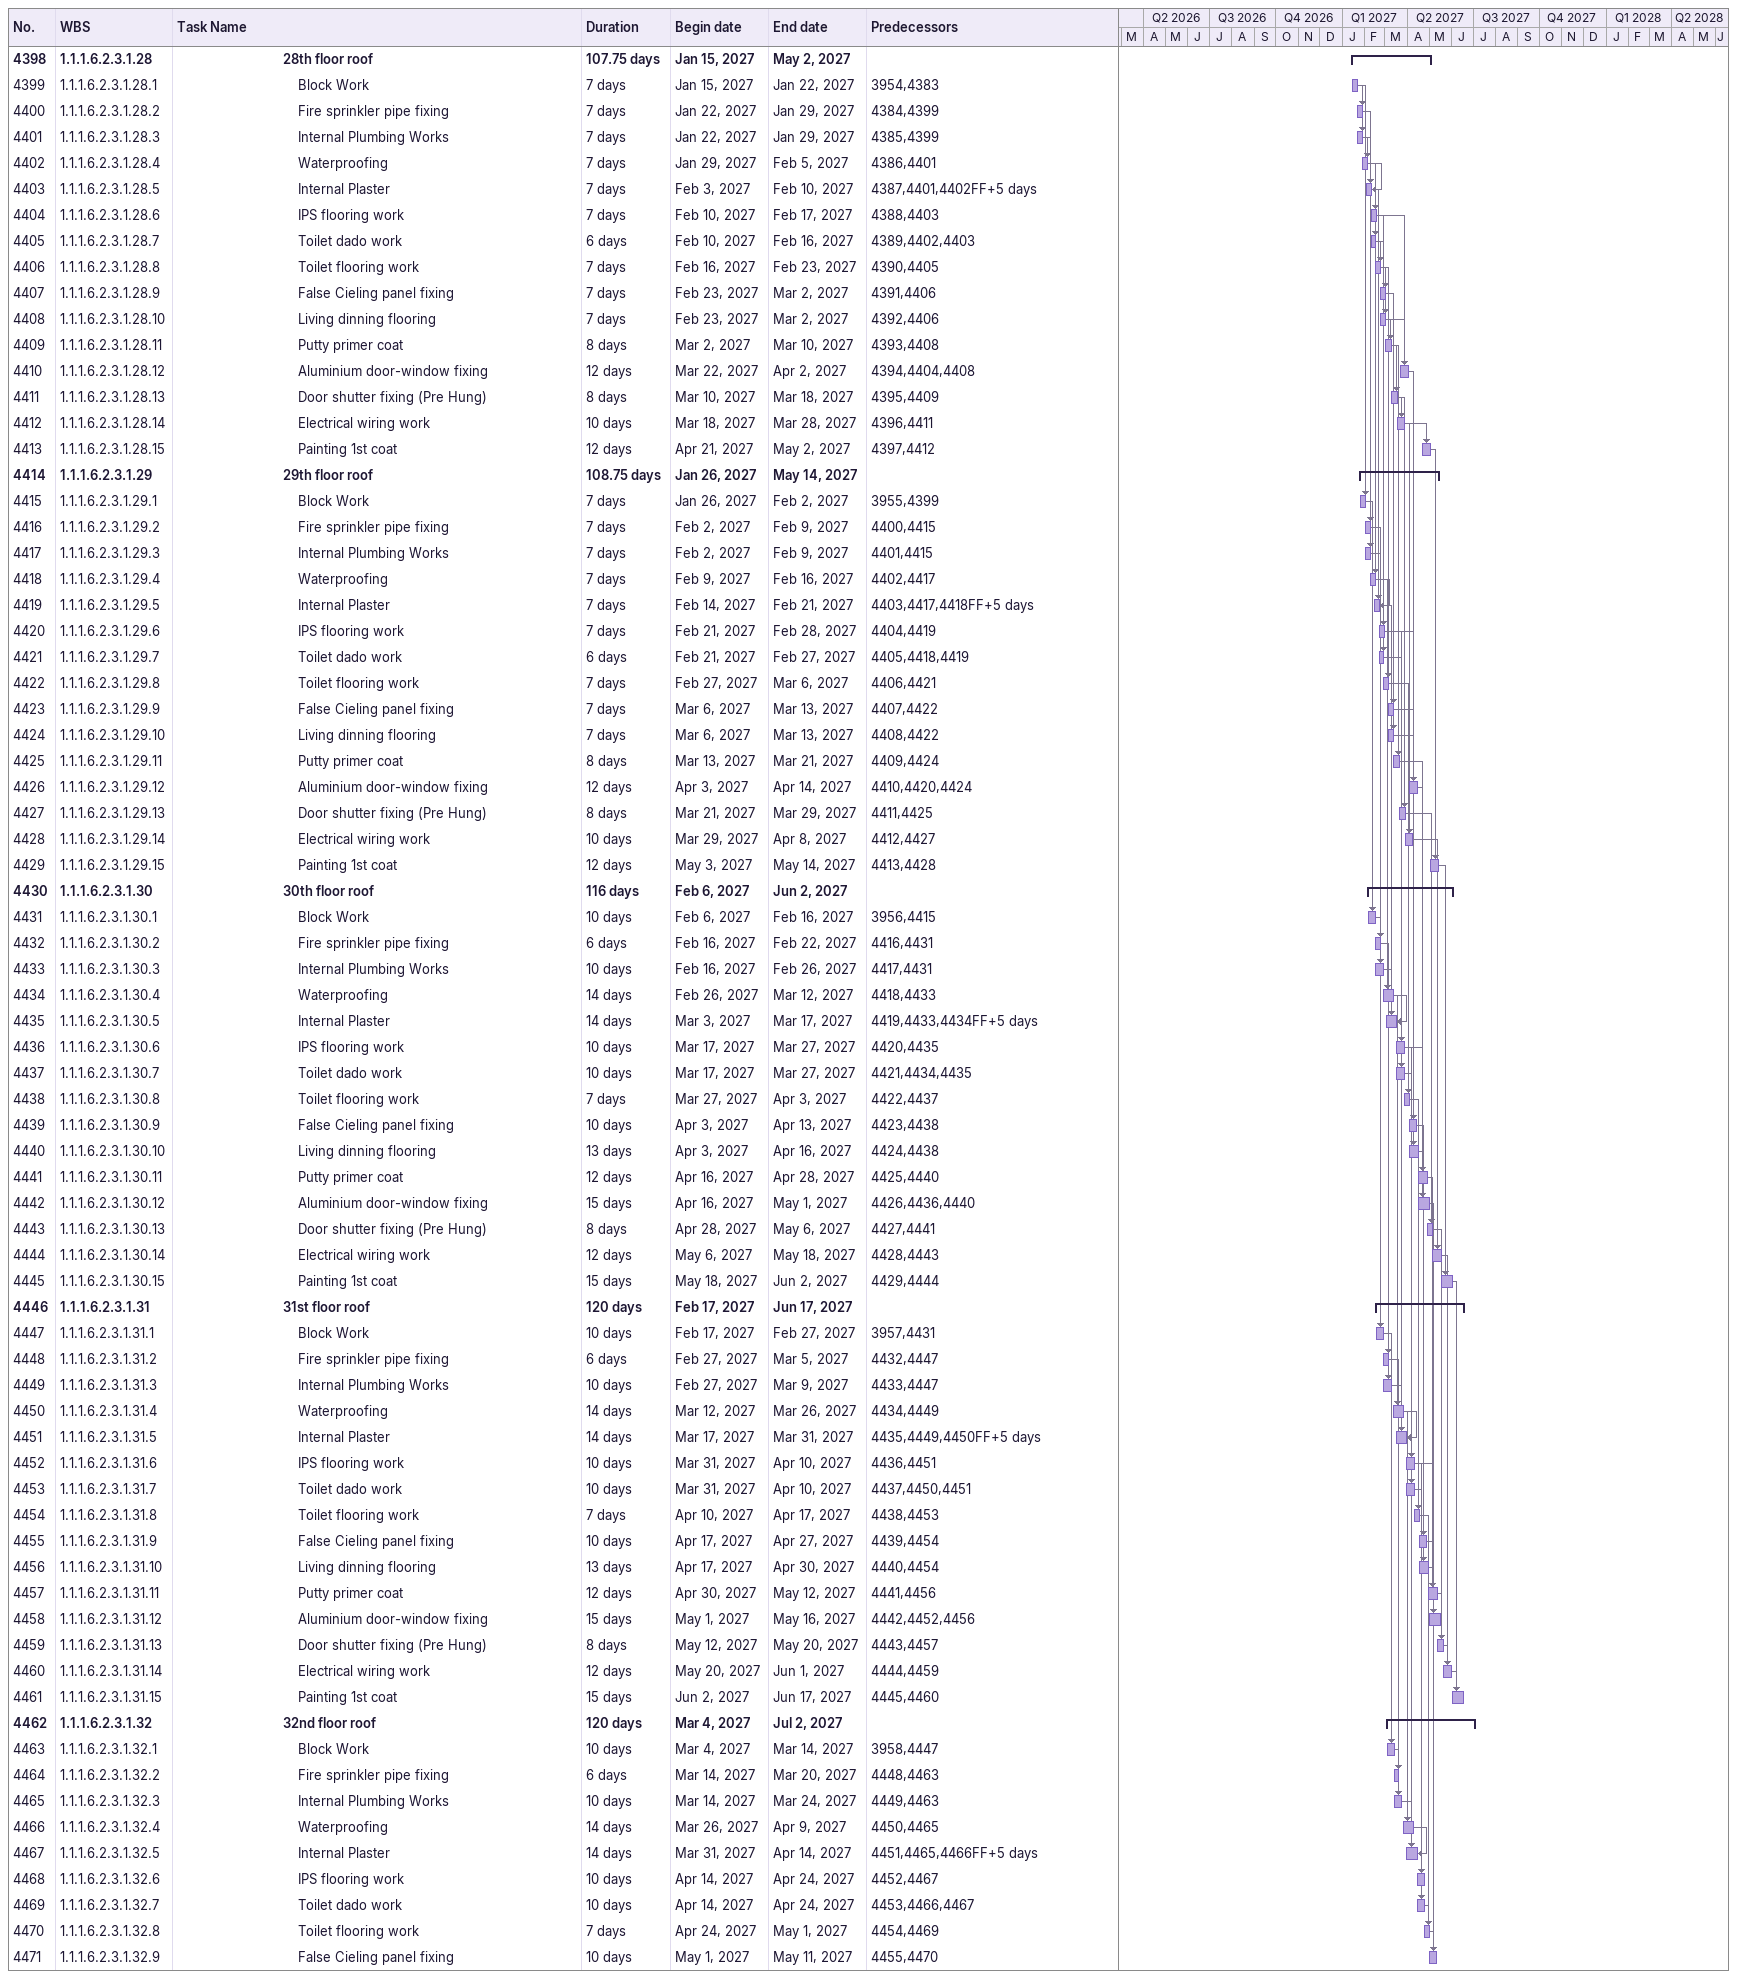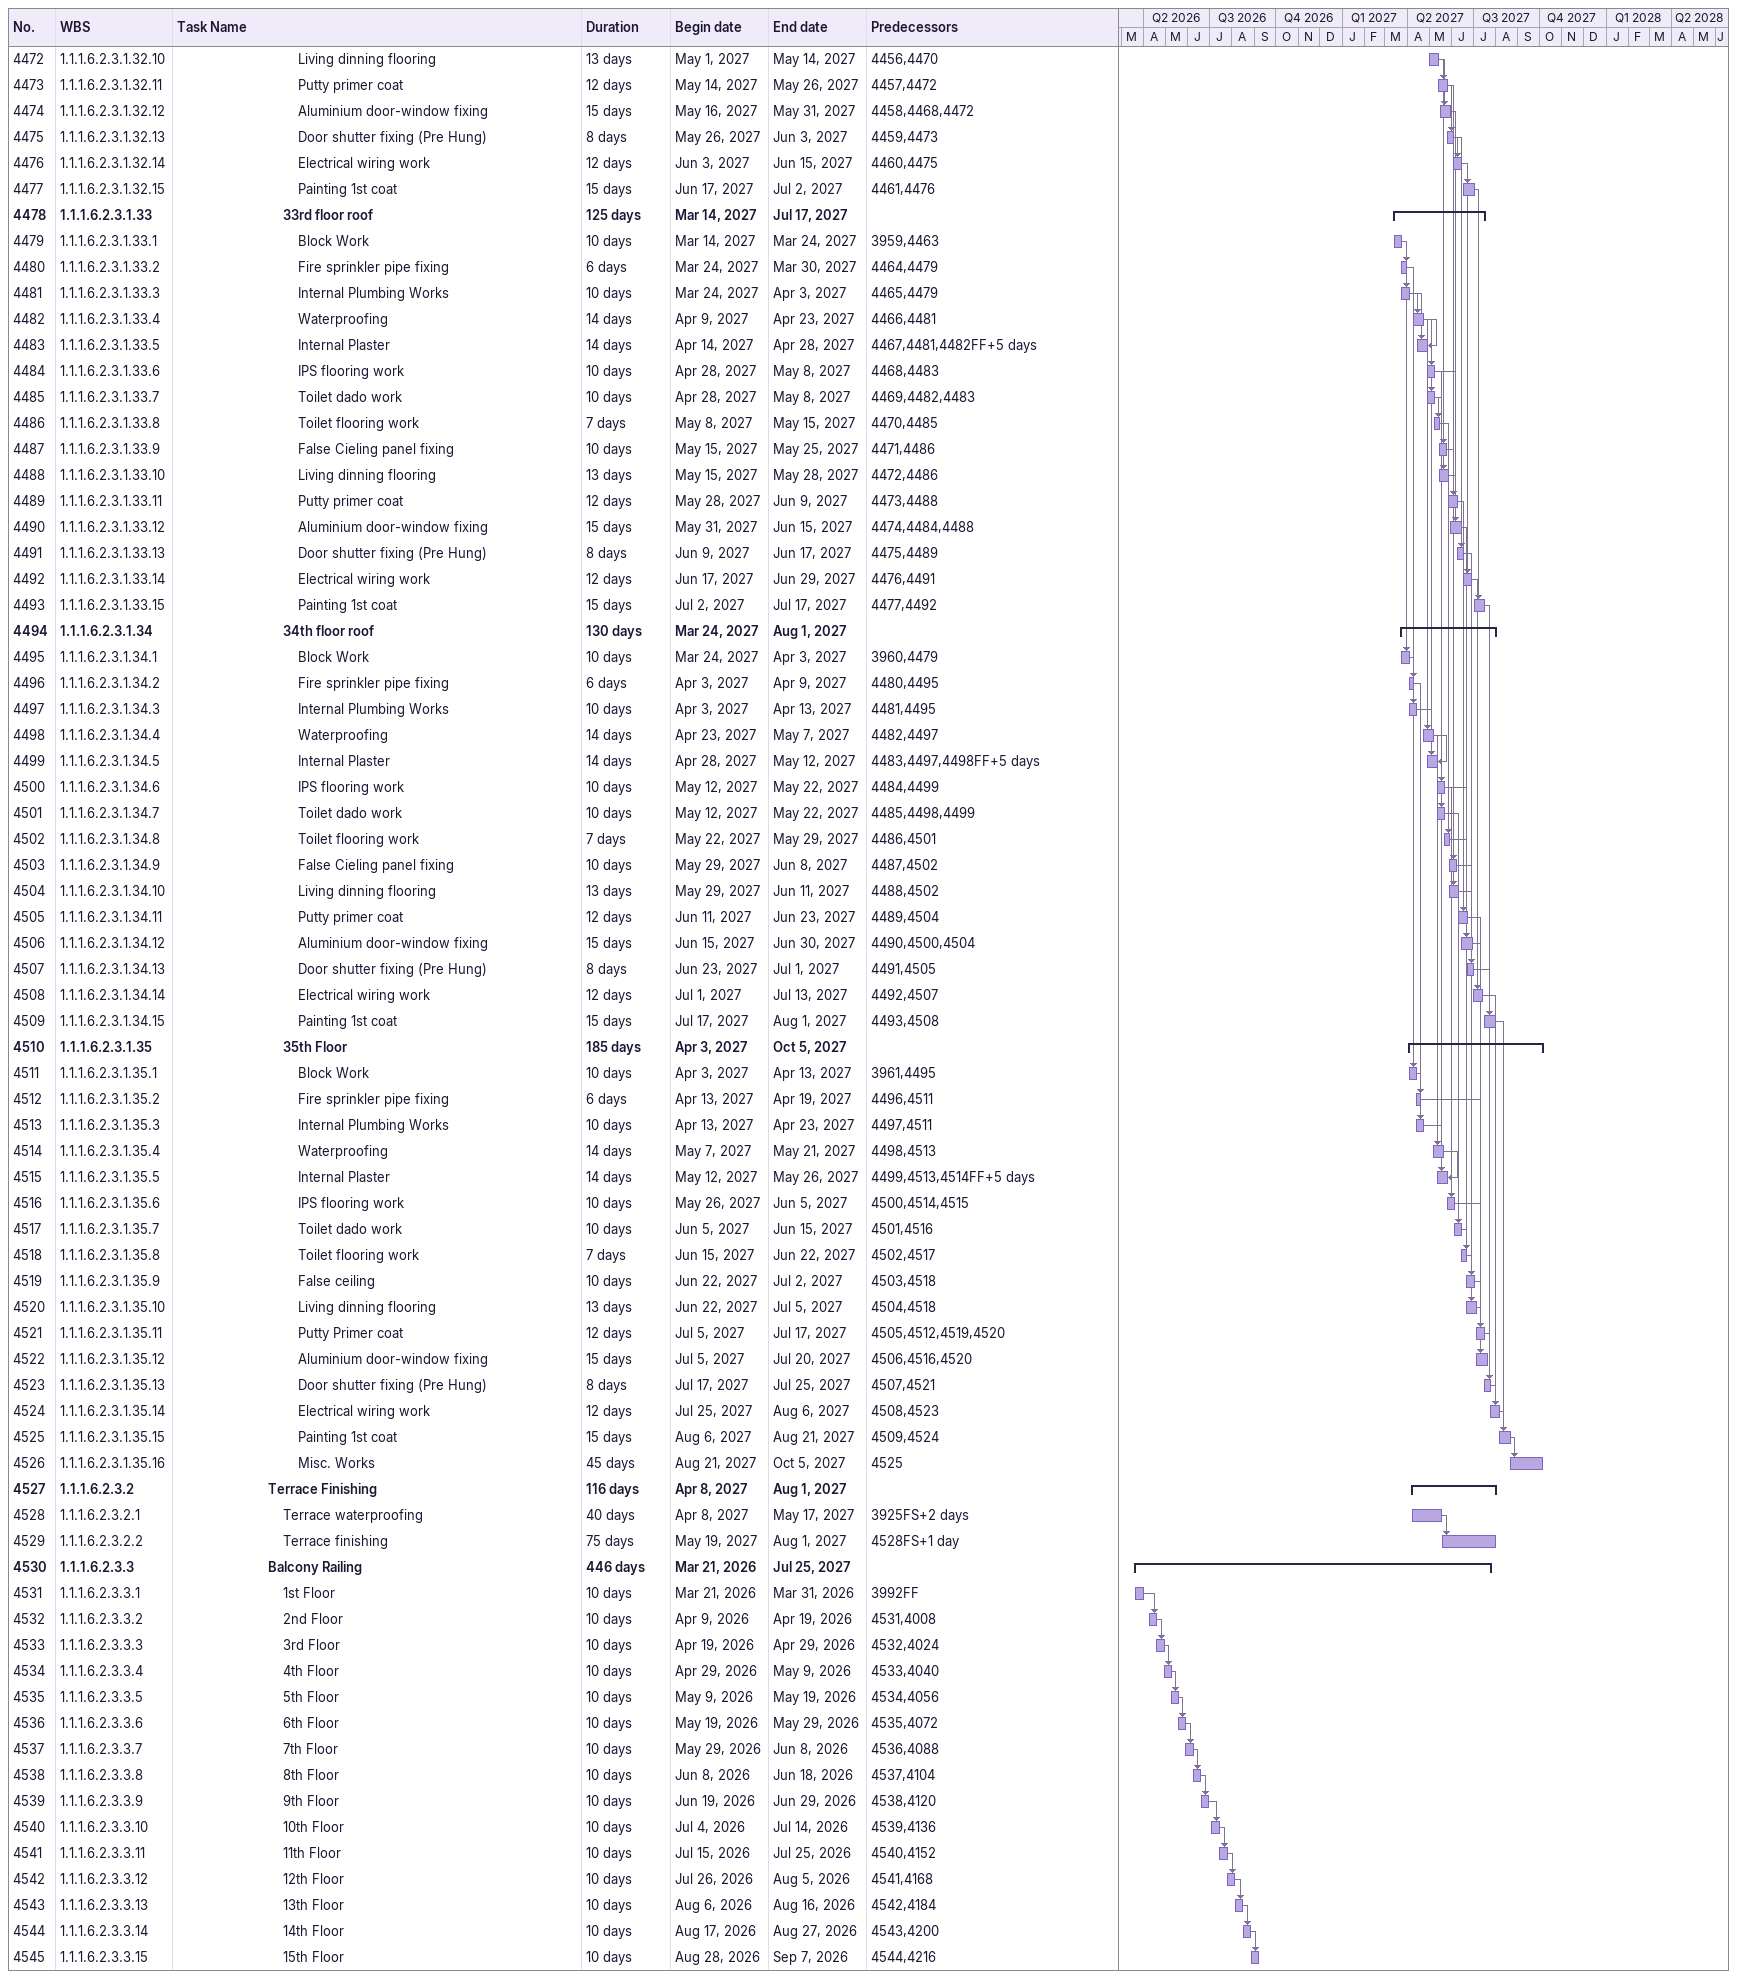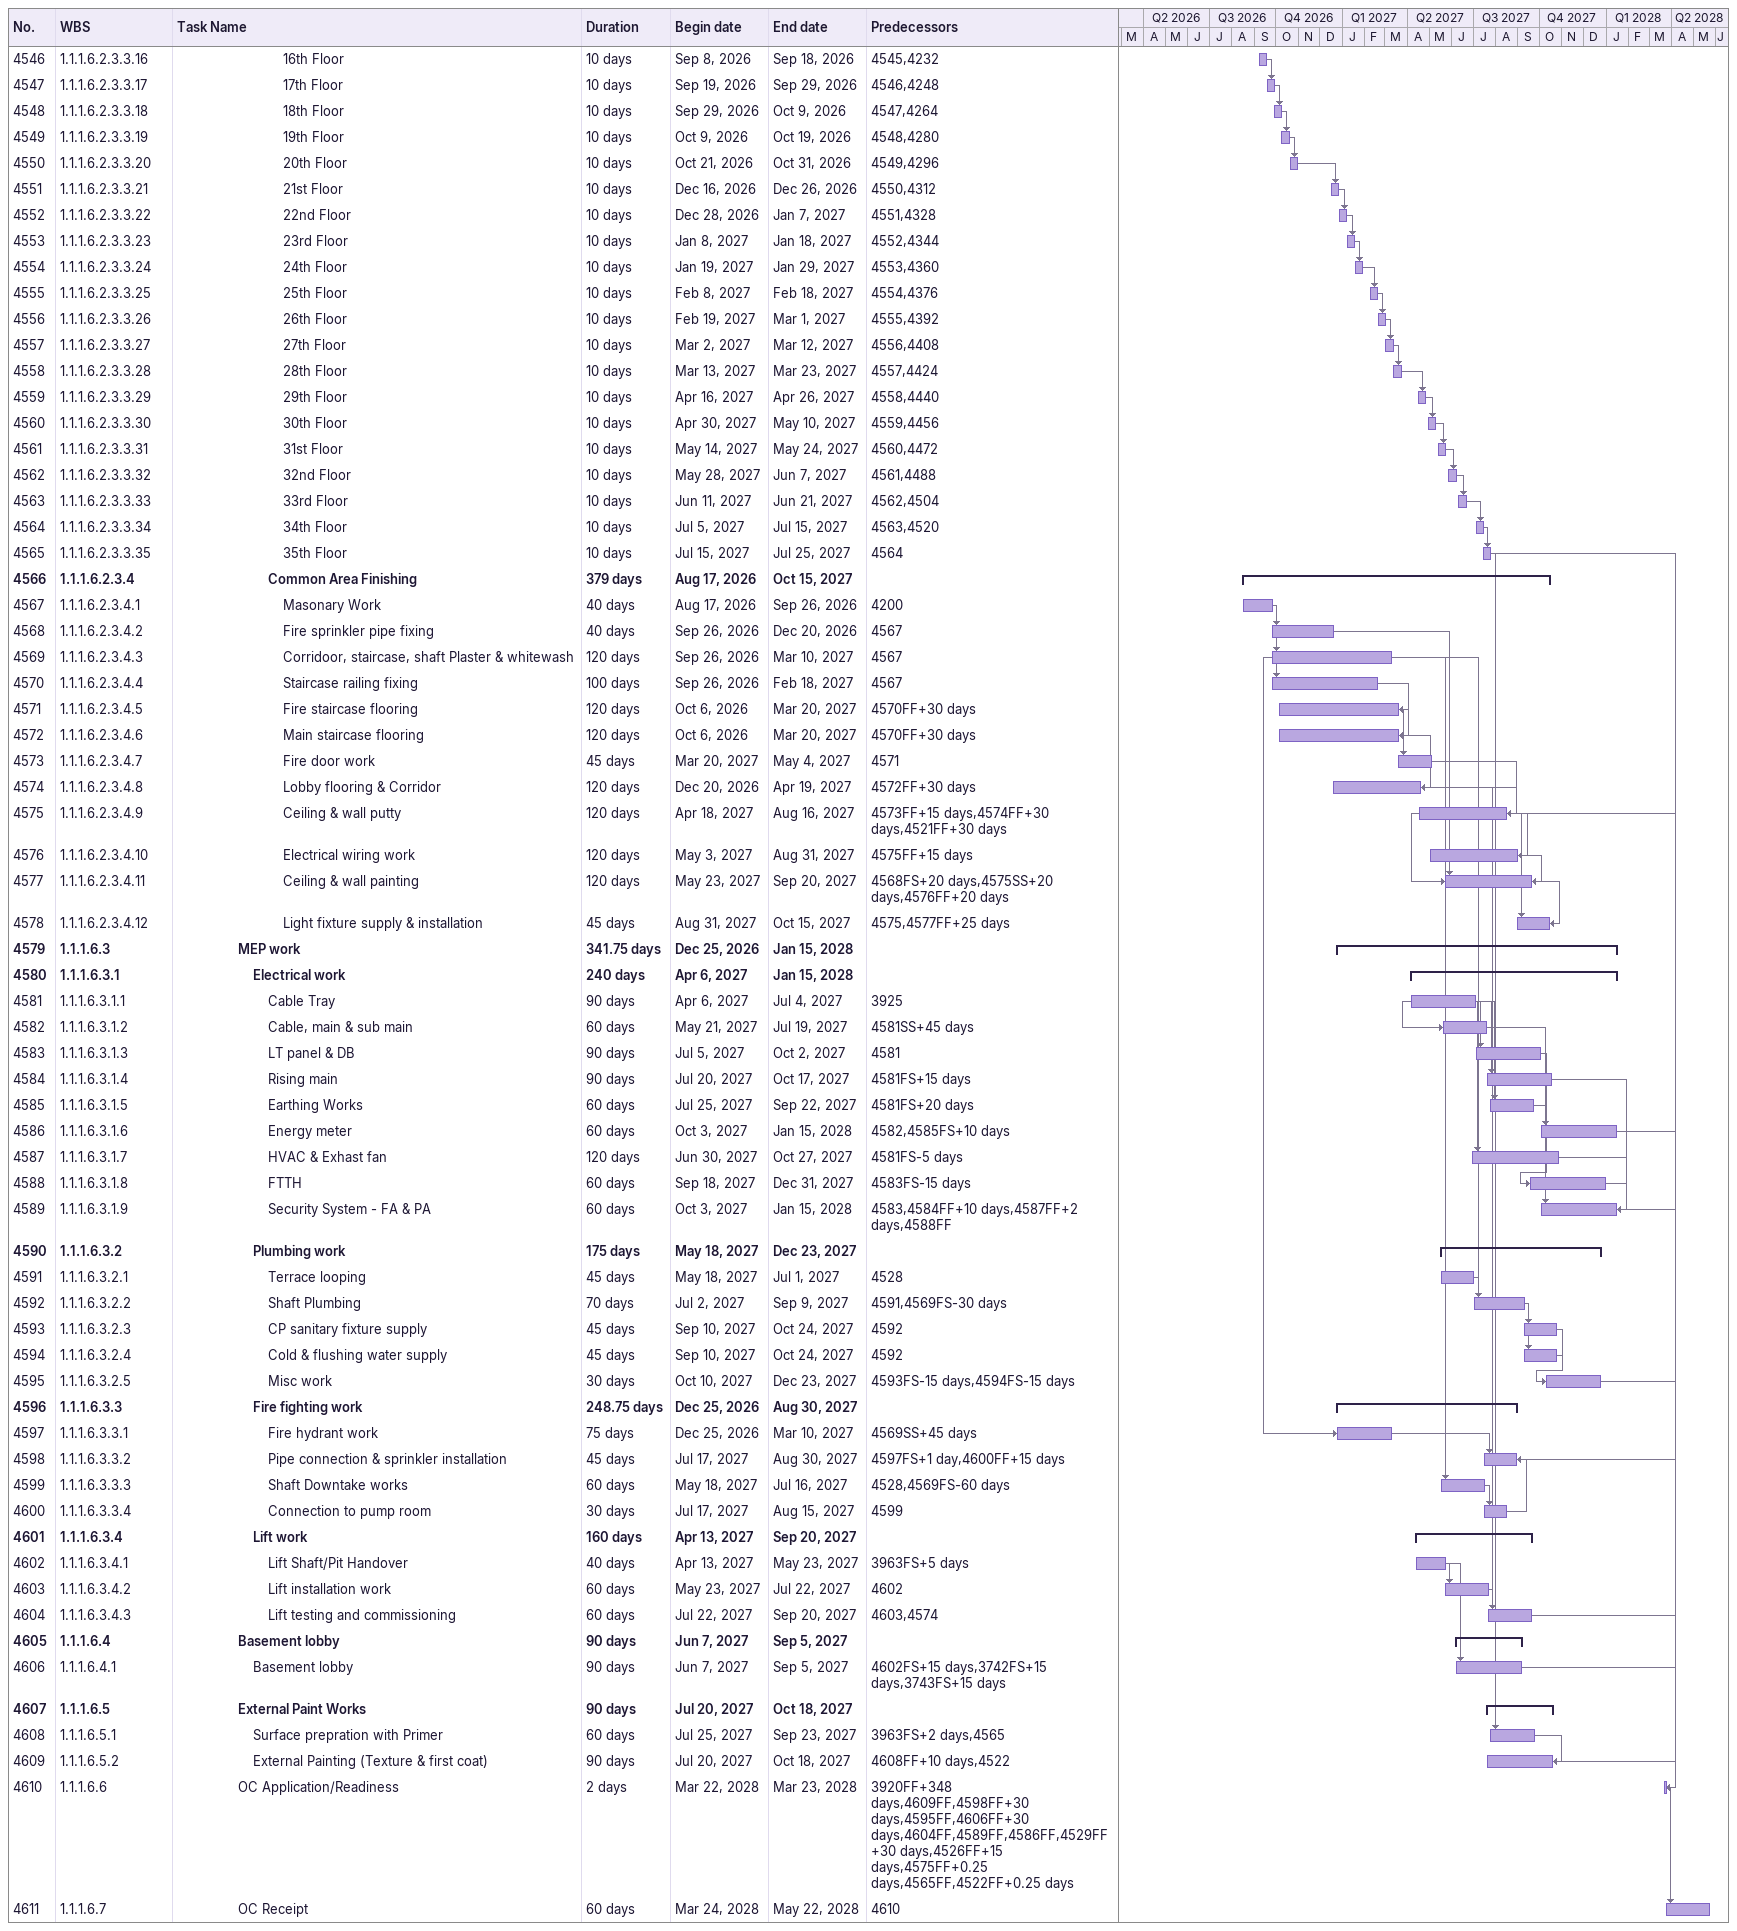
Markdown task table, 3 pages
| ID | WBS | Task | Duration | Start | Finish | Predecessors |
|---|---|---|---|---|---|---|
| 4398 | 1.1.1.6.2.3.1.28 | **28th floor roof** | 107.75d | 2027-01-15 | 2027-05-02 |  |
| 4399 | 1.1.1.6.2.3.1.28.1 | Block Work | 7d | 2027-01-15 | 2027-01-22 | 3954, 4383 |
| 4400 | 1.1.1.6.2.3.1.28.2 | Fire sprinkler pipe fixing | 7d | 2027-01-22 | 2027-01-29 | 4384, 4399 |
| 4401 | 1.1.1.6.2.3.1.28.3 | Internal Plumbing Works | 7d | 2027-01-22 | 2027-01-29 | 4385, 4399 |
| 4402 | 1.1.1.6.2.3.1.28.4 | Waterproofing | 7d | 2027-01-29 | 2027-02-05 | 4386, 4401 |
| 4403 | 1.1.1.6.2.3.1.28.5 | Internal Plaster | 7d | 2027-02-03 | 2027-02-10 | 4387, 4401, 4402FF+5d |
| 4404 | 1.1.1.6.2.3.1.28.6 | IPS flooring work | 7d | 2027-02-10 | 2027-02-17 | 4388, 4403 |
| 4405 | 1.1.1.6.2.3.1.28.7 | Toilet dado work | 6d | 2027-02-10 | 2027-02-16 | 4389, 4402, 4403 |
| 4406 | 1.1.1.6.2.3.1.28.8 | Toilet flooring work | 7d | 2027-02-16 | 2027-02-23 | 4390, 4405 |
| 4407 | 1.1.1.6.2.3.1.28.9 | False Cieling panel fixing | 7d | 2027-02-23 | 2027-03-02 | 4391, 4406 |
| 4408 | 1.1.1.6.2.3.1.28.10 | Living dinning flooring | 7d | 2027-02-23 | 2027-03-02 | 4392, 4406 |
| 4409 | 1.1.1.6.2.3.1.28.11 | Putty primer coat | 8d | 2027-03-02 | 2027-03-10 | 4393, 4408 |
| 4410 | 1.1.1.6.2.3.1.28.12 | Aluminium door-window fixing | 12d | 2027-03-22 | 2027-04-02 | 4394, 4404, 4408 |
| 4411 | 1.1.1.6.2.3.1.28.13 | Door shutter fixing (Pre Hung) | 8d | 2027-03-10 | 2027-03-18 | 4395, 4409 |
| 4412 | 1.1.1.6.2.3.1.28.14 | Electrical wiring work | 10d | 2027-03-18 | 2027-03-28 | 4396, 4411 |
| 4413 | 1.1.1.6.2.3.1.28.15 | Painting 1st coat | 12d | 2027-04-21 | 2027-05-02 | 4397, 4412 |
| 4414 | 1.1.1.6.2.3.1.29 | **29th floor roof** | 108.75d | 2027-01-26 | 2027-05-14 |  |
| 4415 | 1.1.1.6.2.3.1.29.1 | Block Work | 7d | 2027-01-26 | 2027-02-02 | 3955, 4399 |
| 4416 | 1.1.1.6.2.3.1.29.2 | Fire sprinkler pipe fixing | 7d | 2027-02-02 | 2027-02-09 | 4400, 4415 |
| 4417 | 1.1.1.6.2.3.1.29.3 | Internal Plumbing Works | 7d | 2027-02-02 | 2027-02-09 | 4401, 4415 |
| 4418 | 1.1.1.6.2.3.1.29.4 | Waterproofing | 7d | 2027-02-09 | 2027-02-16 | 4402, 4417 |
| 4419 | 1.1.1.6.2.3.1.29.5 | Internal Plaster | 7d | 2027-02-14 | 2027-02-21 | 4403, 4417, 4418FF+5d |
| 4420 | 1.1.1.6.2.3.1.29.6 | IPS flooring work | 7d | 2027-02-21 | 2027-02-28 | 4404, 4419 |
| 4421 | 1.1.1.6.2.3.1.29.7 | Toilet dado work | 6d | 2027-02-21 | 2027-02-27 | 4405, 4418, 4419 |
| 4422 | 1.1.1.6.2.3.1.29.8 | Toilet flooring work | 7d | 2027-02-27 | 2027-03-06 | 4406, 4421 |
| 4423 | 1.1.1.6.2.3.1.29.9 | False Cieling panel fixing | 7d | 2027-03-06 | 2027-03-13 | 4407, 4422 |
| 4424 | 1.1.1.6.2.3.1.29.10 | Living dinning flooring | 7d | 2027-03-06 | 2027-03-13 | 4408, 4422 |
| 4425 | 1.1.1.6.2.3.1.29.11 | Putty primer coat | 8d | 2027-03-13 | 2027-03-21 | 4409, 4424 |
| 4426 | 1.1.1.6.2.3.1.29.12 | Aluminium door-window fixing | 12d | 2027-04-03 | 2027-04-14 | 4410, 4420, 4424 |
| 4427 | 1.1.1.6.2.3.1.29.13 | Door shutter fixing (Pre Hung) | 8d | 2027-03-21 | 2027-03-29 | 4411, 4425 |
| 4428 | 1.1.1.6.2.3.1.29.14 | Electrical wiring work | 10d | 2027-03-29 | 2027-04-08 | 4412, 4427 |
| 4429 | 1.1.1.6.2.3.1.29.15 | Painting 1st coat | 12d | 2027-05-03 | 2027-05-14 | 4413, 4428 |
| 4430 | 1.1.1.6.2.3.1.30 | **30th floor roof** | 116d | 2027-02-06 | 2027-06-02 |  |
| 4431 | 1.1.1.6.2.3.1.30.1 | Block Work | 10d | 2027-02-06 | 2027-02-16 | 3956, 4415 |
| 4432 | 1.1.1.6.2.3.1.30.2 | Fire sprinkler pipe fixing | 6d | 2027-02-16 | 2027-02-22 | 4416, 4431 |
| 4433 | 1.1.1.6.2.3.1.30.3 | Internal Plumbing Works | 10d | 2027-02-16 | 2027-02-26 | 4417, 4431 |
| 4434 | 1.1.1.6.2.3.1.30.4 | Waterproofing | 14d | 2027-02-26 | 2027-03-12 | 4418, 4433 |
| 4435 | 1.1.1.6.2.3.1.30.5 | Internal Plaster | 14d | 2027-03-03 | 2027-03-17 | 4419, 4433, 4434FF+5d |
| 4436 | 1.1.1.6.2.3.1.30.6 | IPS flooring work | 10d | 2027-03-17 | 2027-03-27 | 4420, 4435 |
| 4437 | 1.1.1.6.2.3.1.30.7 | Toilet dado work | 10d | 2027-03-17 | 2027-03-27 | 4421, 4434, 4435 |
| 4438 | 1.1.1.6.2.3.1.30.8 | Toilet flooring work | 7d | 2027-03-27 | 2027-04-03 | 4422, 4437 |
| 4439 | 1.1.1.6.2.3.1.30.9 | False Cieling panel fixing | 10d | 2027-04-03 | 2027-04-13 | 4423, 4438 |
| 4440 | 1.1.1.6.2.3.1.30.10 | Living dinning flooring | 13d | 2027-04-03 | 2027-04-16 | 4424, 4438 |
| 4441 | 1.1.1.6.2.3.1.30.11 | Putty primer coat | 12d | 2027-04-16 | 2027-04-28 | 4425, 4440 |
| 4442 | 1.1.1.6.2.3.1.30.12 | Aluminium door-window fixing | 15d | 2027-04-16 | 2027-05-01 | 4426, 4436, 4440 |
| 4443 | 1.1.1.6.2.3.1.30.13 | Door shutter fixing (Pre Hung) | 8d | 2027-04-28 | 2027-05-06 | 4427, 4441 |
| 4444 | 1.1.1.6.2.3.1.30.14 | Electrical wiring work | 12d | 2027-05-06 | 2027-05-18 | 4428, 4443 |
| 4445 | 1.1.1.6.2.3.1.30.15 | Painting 1st coat | 15d | 2027-05-18 | 2027-06-02 | 4429, 4444 |
| 4446 | 1.1.1.6.2.3.1.31 | **31st floor roof** | 120d | 2027-02-17 | 2027-06-17 |  |
| 4447 | 1.1.1.6.2.3.1.31.1 | Block Work | 10d | 2027-02-17 | 2027-02-27 | 3957, 4431 |
| 4448 | 1.1.1.6.2.3.1.31.2 | Fire sprinkler pipe fixing | 6d | 2027-02-27 | 2027-03-05 | 4432, 4447 |
| 4449 | 1.1.1.6.2.3.1.31.3 | Internal Plumbing Works | 10d | 2027-02-27 | 2027-03-09 | 4433, 4447 |
| 4450 | 1.1.1.6.2.3.1.31.4 | Waterproofing | 14d | 2027-03-12 | 2027-03-26 | 4434, 4449 |
| 4451 | 1.1.1.6.2.3.1.31.5 | Internal Plaster | 14d | 2027-03-17 | 2027-03-31 | 4435, 4449, 4450FF+5d |
| 4452 | 1.1.1.6.2.3.1.31.6 | IPS flooring work | 10d | 2027-03-31 | 2027-04-10 | 4436, 4451 |
| 4453 | 1.1.1.6.2.3.1.31.7 | Toilet dado work | 10d | 2027-03-31 | 2027-04-10 | 4437, 4450, 4451 |
| 4454 | 1.1.1.6.2.3.1.31.8 | Toilet flooring work | 7d | 2027-04-10 | 2027-04-17 | 4438, 4453 |
| 4455 | 1.1.1.6.2.3.1.31.9 | False Cieling panel fixing | 10d | 2027-04-17 | 2027-04-27 | 4439, 4454 |
| 4456 | 1.1.1.6.2.3.1.31.10 | Living dinning flooring | 13d | 2027-04-17 | 2027-04-30 | 4440, 4454 |
| 4457 | 1.1.1.6.2.3.1.31.11 | Putty primer coat | 12d | 2027-04-30 | 2027-05-12 | 4441, 4456 |
| 4458 | 1.1.1.6.2.3.1.31.12 | Aluminium door-window fixing | 15d | 2027-05-01 | 2027-05-16 | 4442, 4452, 4456 |
| 4459 | 1.1.1.6.2.3.1.31.13 | Door shutter fixing (Pre Hung) | 8d | 2027-05-12 | 2027-05-20 | 4443, 4457 |
| 4460 | 1.1.1.6.2.3.1.31.14 | Electrical wiring work | 12d | 2027-05-20 | 2027-06-01 | 4444, 4459 |
| 4461 | 1.1.1.6.2.3.1.31.15 | Painting 1st coat | 15d | 2027-06-02 | 2027-06-17 | 4445, 4460 |
| 4462 | 1.1.1.6.2.3.1.32 | **32nd floor roof** | 120d | 2027-03-04 | 2027-07-02 |  |
| 4463 | 1.1.1.6.2.3.1.32.1 | Block Work | 10d | 2027-03-04 | 2027-03-14 | 3958, 4447 |
| 4464 | 1.1.1.6.2.3.1.32.2 | Fire sprinkler pipe fixing | 6d | 2027-03-14 | 2027-03-20 | 4448, 4463 |
| 4465 | 1.1.1.6.2.3.1.32.3 | Internal Plumbing Works | 10d | 2027-03-14 | 2027-03-24 | 4449, 4463 |
| 4466 | 1.1.1.6.2.3.1.32.4 | Waterproofing | 14d | 2027-03-26 | 2027-04-09 | 4450, 4465 |
| 4467 | 1.1.1.6.2.3.1.32.5 | Internal Plaster | 14d | 2027-03-31 | 2027-04-14 | 4451, 4465, 4466FF+5d |
| 4468 | 1.1.1.6.2.3.1.32.6 | IPS flooring work | 10d | 2027-04-14 | 2027-04-24 | 4452, 4467 |
| 4469 | 1.1.1.6.2.3.1.32.7 | Toilet dado work | 10d | 2027-04-14 | 2027-04-24 | 4453, 4466, 4467 |
| 4470 | 1.1.1.6.2.3.1.32.8 | Toilet flooring work | 7d | 2027-04-24 | 2027-05-01 | 4454, 4469 |
| 4471 | 1.1.1.6.2.3.1.32.9 | False Cieling panel fixing | 10d | 2027-05-01 | 2027-05-11 | 4455, 4470 |
| 4472 | 1.1.1.6.2.3.1.32.10 | Living dinning flooring | 13d | 2027-05-01 | 2027-05-14 | 4456, 4470 |
| 4473 | 1.1.1.6.2.3.1.32.11 | Putty primer coat | 12d | 2027-05-14 | 2027-05-26 | 4457, 4472 |
| 4474 | 1.1.1.6.2.3.1.32.12 | Aluminium door-window fixing | 15d | 2027-05-16 | 2027-05-31 | 4458, 4468, 4472 |
| 4475 | 1.1.1.6.2.3.1.32.13 | Door shutter fixing (Pre Hung) | 8d | 2027-05-26 | 2027-06-03 | 4459, 4473 |
| 4476 | 1.1.1.6.2.3.1.32.14 | Electrical wiring work | 12d | 2027-06-03 | 2027-06-15 | 4460, 4475 |
| 4477 | 1.1.1.6.2.3.1.32.15 | Painting 1st coat | 15d | 2027-06-17 | 2027-07-02 | 4461, 4476 |
| 4478 | 1.1.1.6.2.3.1.33 | **33rd floor roof** | 125d | 2027-03-14 | 2027-07-17 |  |
| 4479 | 1.1.1.6.2.3.1.33.1 | Block Work | 10d | 2027-03-14 | 2027-03-24 | 3959, 4463 |
| 4480 | 1.1.1.6.2.3.1.33.2 | Fire sprinkler pipe fixing | 6d | 2027-03-24 | 2027-03-30 | 4464, 4479 |
| 4481 | 1.1.1.6.2.3.1.33.3 | Internal Plumbing Works | 10d | 2027-03-24 | 2027-04-03 | 4465, 4479 |
| 4482 | 1.1.1.6.2.3.1.33.4 | Waterproofing | 14d | 2027-04-09 | 2027-04-23 | 4466, 4481 |
| 4483 | 1.1.1.6.2.3.1.33.5 | Internal Plaster | 14d | 2027-04-14 | 2027-04-28 | 4467, 4481, 4482FF+5d |
| 4484 | 1.1.1.6.2.3.1.33.6 | IPS flooring work | 10d | 2027-04-28 | 2027-05-08 | 4468, 4483 |
| 4485 | 1.1.1.6.2.3.1.33.7 | Toilet dado work | 10d | 2027-04-28 | 2027-05-08 | 4469, 4482, 4483 |
| 4486 | 1.1.1.6.2.3.1.33.8 | Toilet flooring work | 7d | 2027-05-08 | 2027-05-15 | 4470, 4485 |
| 4487 | 1.1.1.6.2.3.1.33.9 | False Cieling panel fixing | 10d | 2027-05-15 | 2027-05-25 | 4471, 4486 |
| 4488 | 1.1.1.6.2.3.1.33.10 | Living dinning flooring | 13d | 2027-05-15 | 2027-05-28 | 4472, 4486 |
| 4489 | 1.1.1.6.2.3.1.33.11 | Putty primer coat | 12d | 2027-05-28 | 2027-06-09 | 4473, 4488 |
| 4490 | 1.1.1.6.2.3.1.33.12 | Aluminium door-window fixing | 15d | 2027-05-31 | 2027-06-15 | 4474, 4484, 4488 |
| 4491 | 1.1.1.6.2.3.1.33.13 | Door shutter fixing (Pre Hung) | 8d | 2027-06-09 | 2027-06-17 | 4475, 4489 |
| 4492 | 1.1.1.6.2.3.1.33.14 | Electrical wiring work | 12d | 2027-06-17 | 2027-06-29 | 4476, 4491 |
| 4493 | 1.1.1.6.2.3.1.33.15 | Painting 1st coat | 15d | 2027-07-02 | 2027-07-17 | 4477, 4492 |
| 4494 | 1.1.1.6.2.3.1.34 | **34th floor roof** | 130d | 2027-03-24 | 2027-08-01 |  |
| 4495 | 1.1.1.6.2.3.1.34.1 | Block Work | 10d | 2027-03-24 | 2027-04-03 | 3960, 4479 |
| 4496 | 1.1.1.6.2.3.1.34.2 | Fire sprinkler pipe fixing | 6d | 2027-04-03 | 2027-04-09 | 4480, 4495 |
| 4497 | 1.1.1.6.2.3.1.34.3 | Internal Plumbing Works | 10d | 2027-04-03 | 2027-04-13 | 4481, 4495 |
| 4498 | 1.1.1.6.2.3.1.34.4 | Waterproofing | 14d | 2027-04-23 | 2027-05-07 | 4482, 4497 |
| 4499 | 1.1.1.6.2.3.1.34.5 | Internal Plaster | 14d | 2027-04-28 | 2027-05-12 | 4483, 4497, 4498FF+5d |
| 4500 | 1.1.1.6.2.3.1.34.6 | IPS flooring work | 10d | 2027-05-12 | 2027-05-22 | 4484, 4499 |
| 4501 | 1.1.1.6.2.3.1.34.7 | Toilet dado work | 10d | 2027-05-12 | 2027-05-22 | 4485, 4498, 4499 |
| 4502 | 1.1.1.6.2.3.1.34.8 | Toilet flooring work | 7d | 2027-05-22 | 2027-05-29 | 4486, 4501 |
| 4503 | 1.1.1.6.2.3.1.34.9 | False Cieling panel fixing | 10d | 2027-05-29 | 2027-06-08 | 4487, 4502 |
| 4504 | 1.1.1.6.2.3.1.34.10 | Living dinning flooring | 13d | 2027-05-29 | 2027-06-11 | 4488, 4502 |
| 4505 | 1.1.1.6.2.3.1.34.11 | Putty primer coat | 12d | 2027-06-11 | 2027-06-23 | 4489, 4504 |
| 4506 | 1.1.1.6.2.3.1.34.12 | Aluminium door-window fixing | 15d | 2027-06-15 | 2027-06-30 | 4490, 4500, 4504 |
| 4507 | 1.1.1.6.2.3.1.34.13 | Door shutter fixing (Pre Hung) | 8d | 2027-06-23 | 2027-07-01 | 4491, 4505 |
| 4508 | 1.1.1.6.2.3.1.34.14 | Electrical wiring work | 12d | 2027-07-01 | 2027-07-13 | 4492, 4507 |
| 4509 | 1.1.1.6.2.3.1.34.15 | Painting 1st coat | 15d | 2027-07-17 | 2027-08-01 | 4493, 4508 |
| 4510 | 1.1.1.6.2.3.1.35 | **35th Floor** | 185d | 2027-04-03 | 2027-10-05 |  |
| 4511 | 1.1.1.6.2.3.1.35.1 | Block Work | 10d | 2027-04-03 | 2027-04-13 | 3961, 4495 |
| 4512 | 1.1.1.6.2.3.1.35.2 | Fire sprinkler pipe fixing | 6d | 2027-04-13 | 2027-04-19 | 4496, 4511 |
| 4513 | 1.1.1.6.2.3.1.35.3 | Internal Plumbing Works | 10d | 2027-04-13 | 2027-04-23 | 4497, 4511 |
| 4514 | 1.1.1.6.2.3.1.35.4 | Waterproofing | 14d | 2027-05-07 | 2027-05-21 | 4498, 4513 |
| 4515 | 1.1.1.6.2.3.1.35.5 | Internal Plaster | 14d | 2027-05-12 | 2027-05-26 | 4499, 4513, 4514FF+5d |
| 4516 | 1.1.1.6.2.3.1.35.6 | IPS flooring work | 10d | 2027-05-26 | 2027-06-05 | 4500, 4514, 4515 |
| 4517 | 1.1.1.6.2.3.1.35.7 | Toilet dado work | 10d | 2027-06-05 | 2027-06-15 | 4501, 4516 |
| 4518 | 1.1.1.6.2.3.1.35.8 | Toilet flooring work | 7d | 2027-06-15 | 2027-06-22 | 4502, 4517 |
| 4519 | 1.1.1.6.2.3.1.35.9 | False ceiling | 10d | 2027-06-22 | 2027-07-02 | 4503, 4518 |
| 4520 | 1.1.1.6.2.3.1.35.10 | Living dinning flooring | 13d | 2027-06-22 | 2027-07-05 | 4504, 4518 |
| 4521 | 1.1.1.6.2.3.1.35.11 | Putty Primer coat | 12d | 2027-07-05 | 2027-07-17 | 4505, 4512, 4519, 4520 |
| 4522 | 1.1.1.6.2.3.1.35.12 | Aluminium door-window fixing | 15d | 2027-07-05 | 2027-07-20 | 4506, 4516, 4520 |
| 4523 | 1.1.1.6.2.3.1.35.13 | Door shutter fixing (Pre Hung) | 8d | 2027-07-17 | 2027-07-25 | 4507, 4521 |
| 4524 | 1.1.1.6.2.3.1.35.14 | Electrical wiring work | 12d | 2027-07-25 | 2027-08-06 | 4508, 4523 |
| 4525 | 1.1.1.6.2.3.1.35.15 | Painting 1st coat | 15d | 2027-08-06 | 2027-08-21 | 4509, 4524 |
| 4526 | 1.1.1.6.2.3.1.35.16 | Misc. Works | 45d | 2027-08-21 | 2027-10-05 | 4525 |
| 4527 | 1.1.1.6.2.3.2 | **Terrace Finishing** | 116d | 2027-04-08 | 2027-08-01 |  |
| 4528 | 1.1.1.6.2.3.2.1 | Terrace waterproofing | 40d | 2027-04-08 | 2027-05-17 | 3925FS+2d |
| 4529 | 1.1.1.6.2.3.2.2 | Terrace finishing | 75d | 2027-05-19 | 2027-08-01 | 4528FS+1d |
| 4530 | 1.1.1.6.2.3.3 | **Balcony Railing** | 446d | 2026-03-21 | 2027-07-25 |  |
| 4531 | 1.1.1.6.2.3.3.1 | 1st Floor | 10d | 2026-03-21 | 2026-03-31 | 3992FF |
| 4532 | 1.1.1.6.2.3.3.2 | 2nd Floor | 10d | 2026-04-09 | 2026-04-19 | 4531, 4008 |
| 4533 | 1.1.1.6.2.3.3.3 | 3rd Floor | 10d | 2026-04-19 | 2026-04-29 | 4532, 4024 |
| 4534 | 1.1.1.6.2.3.3.4 | 4th Floor | 10d | 2026-04-29 | 2026-05-09 | 4533, 4040 |
| 4535 | 1.1.1.6.2.3.3.5 | 5th Floor | 10d | 2026-05-09 | 2026-05-19 | 4534, 4056 |
| 4536 | 1.1.1.6.2.3.3.6 | 6th Floor | 10d | 2026-05-19 | 2026-05-29 | 4535, 4072 |
| 4537 | 1.1.1.6.2.3.3.7 | 7th Floor | 10d | 2026-05-29 | 2026-06-08 | 4536, 4088 |
| 4538 | 1.1.1.6.2.3.3.8 | 8th Floor | 10d | 2026-06-08 | 2026-06-18 | 4537, 4104 |
| 4539 | 1.1.1.6.2.3.3.9 | 9th Floor | 10d | 2026-06-19 | 2026-06-29 | 4538, 4120 |
| 4540 | 1.1.1.6.2.3.3.10 | 10th Floor | 10d | 2026-07-04 | 2026-07-14 | 4539, 4136 |
| 4541 | 1.1.1.6.2.3.3.11 | 11th Floor | 10d | 2026-07-15 | 2026-07-25 | 4540, 4152 |
| 4542 | 1.1.1.6.2.3.3.12 | 12th Floor | 10d | 2026-07-26 | 2026-08-05 | 4541, 4168 |
| 4543 | 1.1.1.6.2.3.3.13 | 13th Floor | 10d | 2026-08-06 | 2026-08-16 | 4542, 4184 |
| 4544 | 1.1.1.6.2.3.3.14 | 14th Floor | 10d | 2026-08-17 | 2026-08-27 | 4543, 4200 |
| 4545 | 1.1.1.6.2.3.3.15 | 15th Floor | 10d | 2026-08-28 | 2026-09-07 | 4544, 4216 |
| 4546 | 1.1.1.6.2.3.3.16 | 16th Floor | 10d | 2026-09-08 | 2026-09-18 | 4545, 4232 |
| 4547 | 1.1.1.6.2.3.3.17 | 17th Floor | 10d | 2026-09-19 | 2026-09-29 | 4546, 4248 |
| 4548 | 1.1.1.6.2.3.3.18 | 18th Floor | 10d | 2026-09-29 | 2026-10-09 | 4547, 4264 |
| 4549 | 1.1.1.6.2.3.3.19 | 19th Floor | 10d | 2026-10-09 | 2026-10-19 | 4548, 4280 |
| 4550 | 1.1.1.6.2.3.3.20 | 20th Floor | 10d | 2026-10-21 | 2026-10-31 | 4549, 4296 |
| 4551 | 1.1.1.6.2.3.3.21 | 21st Floor | 10d | 2026-12-16 | 2026-12-26 | 4550, 4312 |
| 4552 | 1.1.1.6.2.3.3.22 | 22nd Floor | 10d | 2026-12-28 | 2027-01-07 | 4551, 4328 |
| 4553 | 1.1.1.6.2.3.3.23 | 23rd Floor | 10d | 2027-01-08 | 2027-01-18 | 4552, 4344 |
| 4554 | 1.1.1.6.2.3.3.24 | 24th Floor | 10d | 2027-01-19 | 2027-01-29 | 4553, 4360 |
| 4555 | 1.1.1.6.2.3.3.25 | 25th Floor | 10d | 2027-02-08 | 2027-02-18 | 4554, 4376 |
| 4556 | 1.1.1.6.2.3.3.26 | 26th Floor | 10d | 2027-02-19 | 2027-03-01 | 4555, 4392 |
| 4557 | 1.1.1.6.2.3.3.27 | 27th Floor | 10d | 2027-03-02 | 2027-03-12 | 4556, 4408 |
| 4558 | 1.1.1.6.2.3.3.28 | 28th Floor | 10d | 2027-03-13 | 2027-03-23 | 4557, 4424 |
| 4559 | 1.1.1.6.2.3.3.29 | 29th Floor | 10d | 2027-04-16 | 2027-04-26 | 4558, 4440 |
| 4560 | 1.1.1.6.2.3.3.30 | 30th Floor | 10d | 2027-04-30 | 2027-05-10 | 4559, 4456 |
| 4561 | 1.1.1.6.2.3.3.31 | 31st Floor | 10d | 2027-05-14 | 2027-05-24 | 4560, 4472 |
| 4562 | 1.1.1.6.2.3.3.32 | 32nd Floor | 10d | 2027-05-28 | 2027-06-07 | 4561, 4488 |
| 4563 | 1.1.1.6.2.3.3.33 | 33rd Floor | 10d | 2027-06-11 | 2027-06-21 | 4562, 4504 |
| 4564 | 1.1.1.6.2.3.3.34 | 34th Floor | 10d | 2027-07-05 | 2027-07-15 | 4563, 4520 |
| 4565 | 1.1.1.6.2.3.3.35 | 35th Floor | 10d | 2027-07-15 | 2027-07-25 | 4564 |
| 4566 | 1.1.1.6.2.3.4 | **Common Area Finishing** | 379d | 2026-08-17 | 2027-10-15 |  |
| 4567 | 1.1.1.6.2.3.4.1 | Masonary Work | 40d | 2026-08-17 | 2026-09-26 | 4200 |
| 4568 | 1.1.1.6.2.3.4.2 | Fire sprinkler pipe fixing | 40d | 2026-09-26 | 2026-12-20 | 4567 |
| 4569 | 1.1.1.6.2.3.4.3 | Corridoor, staircase, shaft Plaster & whitewash | 120d | 2026-09-26 | 2027-03-10 | 4567 |
| 4570 | 1.1.1.6.2.3.4.4 | Staircase railing fixing | 100d | 2026-09-26 | 2027-02-18 | 4567 |
| 4571 | 1.1.1.6.2.3.4.5 | Fire staircase flooring | 120d | 2026-10-06 | 2027-03-20 | 4570FF+30d |
| 4572 | 1.1.1.6.2.3.4.6 | Main staircase flooring | 120d | 2026-10-06 | 2027-03-20 | 4570FF+30d |
| 4573 | 1.1.1.6.2.3.4.7 | Fire door work | 45d | 2027-03-20 | 2027-05-04 | 4571 |
| 4574 | 1.1.1.6.2.3.4.8 | Lobby flooring & Corridor | 120d | 2026-12-20 | 2027-04-19 | 4572FF+30d |
| 4575 | 1.1.1.6.2.3.4.9 | Ceiling & wall putty | 120d | 2027-04-18 | 2027-08-16 | 4573FF+15d, 4574FF+30d, 4521FF+30d |
| 4576 | 1.1.1.6.2.3.4.10 | Electrical wiring work | 120d | 2027-05-03 | 2027-08-31 | 4575FF+15d |
| 4577 | 1.1.1.6.2.3.4.11 | Ceiling & wall painting | 120d | 2027-05-23 | 2027-09-20 | 4568FS+20d, 4575SS+20d, 4576FF+20d |
| 4578 | 1.1.1.6.2.3.4.12 | Light fixture supply & installation | 45d | 2027-08-31 | 2027-10-15 | 4575, 4577FF+25d |
| 4579 | 1.1.1.6.3 | **MEP work** | 341.75d | 2026-12-25 | 2028-01-15 |  |
| 4580 | 1.1.1.6.3.1 | **Electrical work** | 240d | 2027-04-06 | 2028-01-15 |  |
| 4581 | 1.1.1.6.3.1.1 | Cable Tray | 90d | 2027-04-06 | 2027-07-04 | 3925 |
| 4582 | 1.1.1.6.3.1.2 | Cable, main & sub main | 60d | 2027-05-21 | 2027-07-19 | 4581SS+45d |
| 4583 | 1.1.1.6.3.1.3 | LT panel & DB | 90d | 2027-07-05 | 2027-10-02 | 4581 |
| 4584 | 1.1.1.6.3.1.4 | Rising main | 90d | 2027-07-20 | 2027-10-17 | 4581FS+15d |
| 4585 | 1.1.1.6.3.1.5 | Earthing Works | 60d | 2027-07-25 | 2027-09-22 | 4581FS+20d |
| 4586 | 1.1.1.6.3.1.6 | Energy meter | 60d | 2027-10-03 | 2028-01-15 | 4582, 4585FS+10d |
| 4587 | 1.1.1.6.3.1.7 | HVAC & Exhast fan | 120d | 2027-06-30 | 2027-10-27 | 4581FS-5d |
| 4588 | 1.1.1.6.3.1.8 | FTTH | 60d | 2027-09-18 | 2027-12-31 | 4583FS-15d |
| 4589 | 1.1.1.6.3.1.9 | Security System - FA & PA | 60d | 2027-10-03 | 2028-01-15 | 4583, 4584FF+10d, 4587FF+2d, 4588FF |
| 4590 | 1.1.1.6.3.2 | **Plumbing work** | 175d | 2027-05-18 | 2027-12-23 |  |
| 4591 | 1.1.1.6.3.2.1 | Terrace looping | 45d | 2027-05-18 | 2027-07-01 | 4528 |
| 4592 | 1.1.1.6.3.2.2 | Shaft Plumbing | 70d | 2027-07-02 | 2027-09-09 | 4591, 4569FS-30d |
| 4593 | 1.1.1.6.3.2.3 | CP sanitary fixture supply | 45d | 2027-09-10 | 2027-10-24 | 4592 |
| 4594 | 1.1.1.6.3.2.4 | Cold & flushing water supply | 45d | 2027-09-10 | 2027-10-24 | 4592 |
| 4595 | 1.1.1.6.3.2.5 | Misc work | 30d | 2027-10-10 | 2027-12-23 | 4593FS-15d, 4594FS-15d |
| 4596 | 1.1.1.6.3.3 | **Fire fighting work** | 248.75d | 2026-12-25 | 2027-08-30 |  |
| 4597 | 1.1.1.6.3.3.1 | Fire hydrant work | 75d | 2026-12-25 | 2027-03-10 | 4569SS+45d |
| 4598 | 1.1.1.6.3.3.2 | Pipe connection & sprinkler installation | 45d | 2027-07-17 | 2027-08-30 | 4597FS+1d, 4600FF+15d |
| 4599 | 1.1.1.6.3.3.3 | Shaft Downtake works | 60d | 2027-05-18 | 2027-07-16 | 4528, 4569FS-60d |
| 4600 | 1.1.1.6.3.3.4 | Connection to pump room | 30d | 2027-07-17 | 2027-08-15 | 4599 |
| 4601 | 1.1.1.6.3.4 | **Lift work** | 160d | 2027-04-13 | 2027-09-20 |  |
| 4602 | 1.1.1.6.3.4.1 | Lift Shaft/Pit Handover | 40d | 2027-04-13 | 2027-05-23 | 3963FS+5d |
| 4603 | 1.1.1.6.3.4.2 | Lift installation work | 60d | 2027-05-23 | 2027-07-22 | 4602 |
| 4604 | 1.1.1.6.3.4.3 | Lift testing and commissioning | 60d | 2027-07-22 | 2027-09-20 | 4603, 4574 |
| 4605 | 1.1.1.6.4 | **Basement lobby** | 90d | 2027-06-07 | 2027-09-05 |  |
| 4606 | 1.1.1.6.4.1 | Basement lobby | 90d | 2027-06-07 | 2027-09-05 | 4602FS+15d, 3742FS+15d, 3743FS+15d |
| 4607 | 1.1.1.6.5 | **External Paint Works** | 90d | 2027-07-20 | 2027-10-18 |  |
| 4608 | 1.1.1.6.5.1 | Surface prepration with Primer | 60d | 2027-07-25 | 2027-09-23 | 3963FS+2d, 4565 |
| 4609 | 1.1.1.6.5.2 | External Painting (Texture & first coat) | 90d | 2027-07-20 | 2027-10-18 | 4608FF+10d, 4522 |
| 4610 | 1.1.1.6.6 | OC Application/Readiness | 2d | 2028-03-22 | 2028-03-23 | 3920FF+348d, 4609FF, 4598FF+30d, 4595FF, 4606FF+30d, 4604FF, 4589FF, 4586FF, 4529FF+30d, 4526FF+15d, 4575FF+0.25d, 4565FF, 4522FF+0.25d |
| 4611 | 1.1.1.6.7 | OC Receipt | 60d | 2028-03-24 | 2028-05-22 | 4610 |
